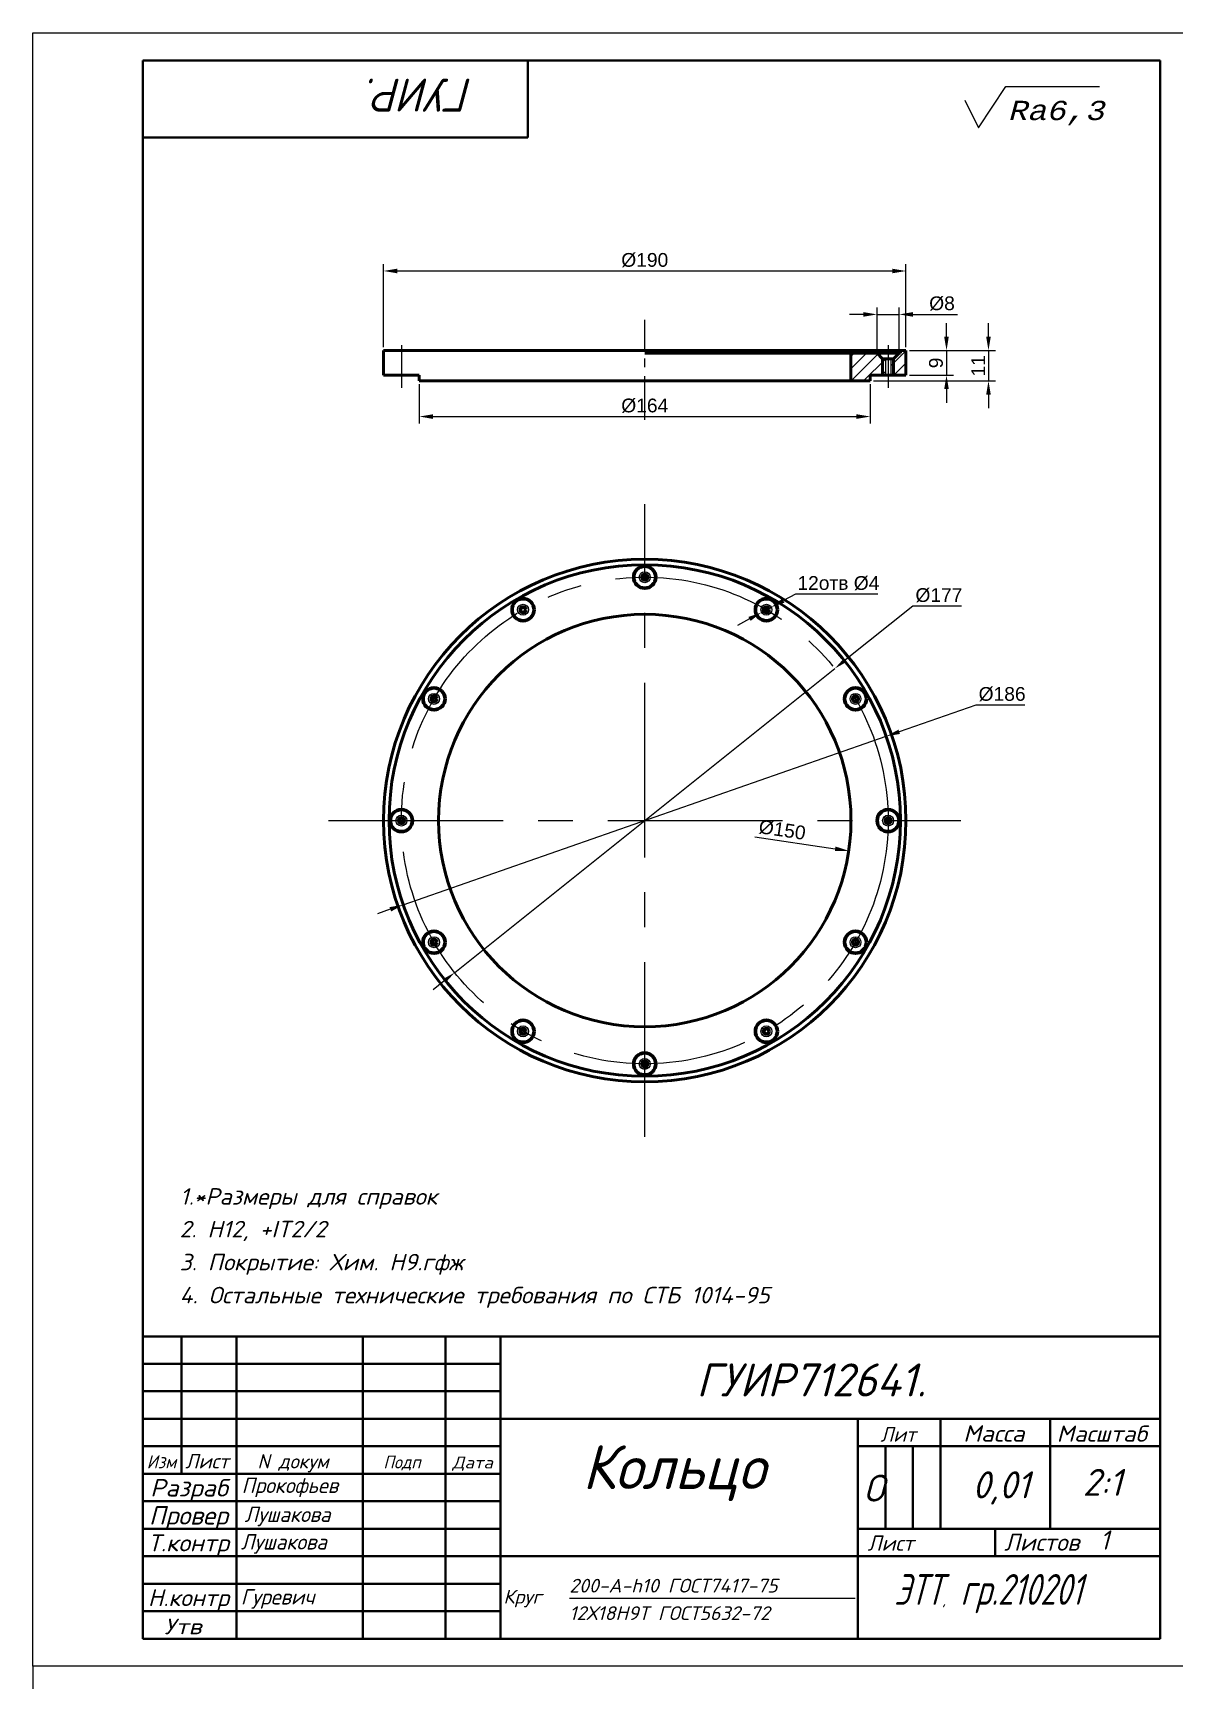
# Model space of a CAD drawing. Header units: millimetres. Extents: x 10739 to 32134, y 609 to 16625.
# Drawn here: x 28824.3 to 29031.8, y 2167.8 to 2467.3 of the extents above; entities that cross this region are included whole.
import ezdxf
from ezdxf.enums import TextEntityAlignment as Align

# ---------------------------------------------------------------- set-up
doc = ezdxf.new("R2010")
doc.units = ezdxf.units.MM
doc.linetypes.add('CENTER', pattern=[50.8, 31.75, -6.35, 6.35, -6.35])
doc.layers.add('разм', color=3, linetype='Continuous')
doc.layers.add('разьеры', color=10, linetype='Continuous', lineweight=25)
doc.layers.add('тонкая-текст-02', color=4, linetype='Continuous', lineweight=20)
doc.styles.add('6', font='cour.ttf', dxfattribs={"oblique": 15, "height": 3.5})
doc.styles.add('ADRF1', font='romans', dxfattribs={"oblique": 15})
doc.styles.add('ISOCPEUR', font='isocpeur.ttf', dxfattribs={"oblique": 15})
doc.styles.get("Standard").update_dxf_attribs({"font": 'arial.ttf'})
doc.dimstyles.new('ISO-25', dxfattribs={"dimtxt": 2.5, "dimasz": 2.5, "dimexe": 1.25, "dimexo": 0.625, "dimtad": 1, "dimtxsty": 'Standard', "dimcen": 2.5, "dimadec": 0, "dimazin": 0, "dimtfac": 1, "dimtmove": 0, "dimatfit": 3, "dimfxl": 1, "dimarcsym": 0})
doc.dimstyles.new('СВОЙ', dxfattribs={"dimtxt": 2.5, "dimasz": 2.5, "dimexe": 1.25, "dimexo": 0.625, "dimtad": 1, "dimtoh": 1, "dimtxsty": 'Standard', "dimcen": 2.5, "dimclrd": 256, "dimclre": 256, "dimadec": 0, "dimazin": 0, "dimtfac": 1, "dimtmove": 0, "dimatfit": 3, "dimfxl": 1, "dimarcsym": 0})

# ---------------------------------------------------------------- blocks, each defined once
blk = doc.blocks.new('*D383')
at = {"layer": 'Defpoints', "color": 0, "transparency": 16777216}
for p in [(28983.05, 2409.56), (28976.55, 2404.06), (28998.05, 2404.06)]:
    blk.add_point(p, dxfattribs=at)
at = {"layer": 'разьеры', "color": 0, "lineweight": -2, "transparency": 16777216}
for p, q in [((28998.05, 2412.06), (28998.05, 2414.56)), ((28983.67, 2409.56), (28999.3, 2409.56)), ((28998.05, 2409.56), (28998.05, 2404.06)), ((28977.17, 2404.06), (28999.3, 2404.06)), ((28998.05, 2401.56), (28998.05, 2399.06))]:
    blk.add_line(p, q, dxfattribs=at)
at = {"layer": 'разьеры', "color": 0, "transparency": 16777216}
for points in [[(28997.63, 2412.06), (28998.46, 2412.06), (28998.05, 2409.56)], [(28997.63, 2401.56), (28998.46, 2401.56), (28998.05, 2404.06)]]:
    blk.add_solid(points, dxfattribs=at)
at = {"layer": 'разьеры', "color": 0, "lineweight": 25, "transparency": 16777216, "insert": (28996.17, 2406.81), "char_height": 2.5, "attachment_point": 5, "rotation": 90}
blk.add_mtext('11', dxfattribs=at)
blk = doc.blocks.new('*D384')
at = {"layer": 'Defpoints', "color": 0, "transparency": 16777216}
for p in [(28983.05, 2409.56), (28983.05, 2405.06), (28990.42, 2405.06)]:
    blk.add_point(p, dxfattribs=at)
at = {"layer": 'разьеры', "color": 0, "lineweight": -2, "transparency": 16777216}
for p, q in [((28990.42, 2412.06), (28990.42, 2414.56)), ((28983.67, 2409.56), (28991.67, 2409.56)), ((28990.42, 2409.56), (28990.42, 2405.06)), ((28983.67, 2405.06), (28991.67, 2405.06)), ((28990.42, 2402.56), (28990.42, 2400.06))]:
    blk.add_line(p, q, dxfattribs=at)
at = {"layer": 'разьеры', "color": 0, "transparency": 16777216}
for points in [[(28990, 2412.06), (28990.83, 2412.06), (28990.42, 2409.56)], [(28990, 2402.56), (28990.83, 2402.56), (28990.42, 2405.06)]]:
    blk.add_solid(points, dxfattribs=at)
at = {"layer": 'разьеры', "color": 0, "lineweight": 25, "transparency": 16777216, "insert": (28988.51, 2407.31), "char_height": 2.5, "attachment_point": 5, "rotation": 90}
blk.add_mtext('9', dxfattribs=at)
blk = doc.blocks.new('*U380')
at = {"lineweight": 60}
for radius in [2, 0.5]:
    blk.add_circle((0, 0), radius, dxfattribs=at)
at = {"lineweight": 25}
blk.add_circle((0, 0), 1, dxfattribs=at)
blk = doc.blocks.new('*U382')
at = {"color": 0, "linetype": 'ByBlock', "lineweight": -2, "transparency": 16777216}
for p, rotation in [((29149.04, 2944.32), 90), ((29126.91, 2938.4), 120), ((29171.16, 2938.4), 59.99999999999999), ((29110.72, 2922.2), 149.9999999999999), ((29187.36, 2922.2), 30), ((29104.79, 2900.07), 180), ((29110.72, 2877.95), 210), ((29187.36, 2877.95), 329.9999999999999), ((29126.91, 2861.75), 239.9999999999999), ((29171.16, 2861.75), 299.9999999999998), ((29149.04, 2855.82), 269.9999999999999)]:
    blk.add_blockref('*U380', p, dxfattribs=dict(at, rotation=rotation))
blk.add_blockref('*U380', (29193.29, 2900.07), dxfattribs=at)
blk = doc.blocks.new('*D385')
at = {"layer": 'Defpoints', "color": 0, "transparency": 16777216}
for p in [(28894.55, 2404.06), (28976.55, 2404.06), (28976.55, 2397.56)]:
    blk.add_point(p, dxfattribs=at)
at = {"layer": 'разьеры', "color": 0, "lineweight": -2, "transparency": 16777216}
for p, q in [((28894.55, 2403.43), (28894.55, 2396.31)), ((28976.55, 2403.43), (28976.55, 2396.31)), ((28897.05, 2397.56), (28974.05, 2397.56))]:
    blk.add_line(p, q, dxfattribs=at)
at = {"layer": 'разьеры', "color": 0, "transparency": 16777216}
for points in [[(28897.05, 2397.98), (28897.05, 2397.14), (28894.55, 2397.56)], [(28974.05, 2397.98), (28974.05, 2397.14), (28976.55, 2397.56)]]:
    blk.add_solid(points, dxfattribs=at)
at = {"layer": 'разьеры', "color": 0, "lineweight": 25, "transparency": 16777216, "insert": (28935.55, 2399.53), "char_height": 2.5, "attachment_point": 5}
blk.add_mtext('%%C164', dxfattribs=at)
blk = doc.blocks.new('*D386')
at = {"layer": 'Defpoints', "color": 0, "transparency": 16777216}
for p in [(28898.45, 2329.6), (28972.64, 2318.6)]:
    blk.add_point(p, dxfattribs=at)
at = {"layer": 'разьеры', "color": 0, "lineweight": -2, "transparency": 16777216}
blk.add_line((28955.57, 2321.14), (28970.17, 2318.97), dxfattribs=at)
at = {"layer": 'разьеры', "color": 0, "transparency": 16777216}
blk.add_solid([(28970.23, 2319.38), (28970.11, 2318.56), (28972.64, 2318.6)], dxfattribs=at)
at = {"layer": 'разьеры', "color": 0, "lineweight": 25, "transparency": 16777216, "insert": (28960.55, 2322.39), "char_height": 2.5, "attachment_point": 5, "rotation": 351.5663}
blk.add_mtext('%%C150', dxfattribs=at)
blk = doc.blocks.new('*D387')
at = {"layer": 'Defpoints', "color": 0, "transparency": 16777216}
for p in [(28970.1, 2351.74), (28900.99, 2296.47)]:
    blk.add_point(p, dxfattribs=at)
at = {"layer": 'разьеры', "lineweight": -2, "transparency": 16777216}
for p, q in [((28984.29, 2363.09), (28972.06, 2353.3)), ((28993.16, 2363.09), (28984.29, 2363.09)), ((28900.99, 2296.47), (28970.1, 2351.74)), ((28899.04, 2294.9), (28897.09, 2293.34))]:
    blk.add_line(p, q, dxfattribs=at)
at = {"layer": 'разьеры', "transparency": 16777216}
for points in [[(28971.8, 2353.63), (28972.32, 2352.98), (28970.1, 2351.74)], [(28898.78, 2295.23), (28899.3, 2294.58), (28900.99, 2296.47)]]:
    blk.add_solid(points, dxfattribs=at)
at = {"layer": 'разьеры', "color": 0, "lineweight": 25, "transparency": 16777216, "insert": (28989.04, 2365.06), "char_height": 2.5, "attachment_point": 5}
blk.add_mtext('%%C177', dxfattribs=at)
blk = doc.blocks.new('*D388')
at = {"layer": 'Defpoints', "color": 0, "transparency": 16777216}
for p in [(28983.05, 2424.03), (28888.05, 2409.56), (28983.05, 2409.56)]:
    blk.add_point(p, dxfattribs=at)
at = {"layer": 'разьеры', "color": 0, "lineweight": -2, "transparency": 16777216}
for p, q in [((28888.05, 2410.18), (28888.05, 2425.28)), ((28890.55, 2424.03), (28980.55, 2424.03)), ((28983.05, 2410.18), (28983.05, 2425.28))]:
    blk.add_line(p, q, dxfattribs=at)
at = {"layer": 'разьеры', "color": 0, "transparency": 16777216}
for points in [[(28890.55, 2424.45), (28890.55, 2423.61), (28888.05, 2424.03)], [(28980.55, 2424.45), (28980.55, 2423.61), (28983.05, 2424.03)]]:
    blk.add_solid(points, dxfattribs=at)
at = {"layer": 'разьеры', "color": 0, "lineweight": 25, "transparency": 16777216, "insert": (28935.55, 2426), "char_height": 2.5, "attachment_point": 5}
blk.add_mtext('%%C190', dxfattribs=at)
blk = doc.blocks.new('*D389')
at = {"layer": 'Defpoints', "color": 0, "transparency": 16777216}
for p in [(28979.45, 2339.42), (28891.64, 2308.79)]:
    blk.add_point(p, dxfattribs=at)
at = {"layer": 'разьеры', "lineweight": -2, "transparency": 16777216}
for p, q in [((28995.78, 2345.11), (28981.81, 2340.24)), ((29004.65, 2345.11), (28995.78, 2345.11)), ((28891.64, 2308.79), (28979.45, 2339.42)), ((28889.28, 2307.97), (28886.92, 2307.14))]:
    blk.add_line(p, q, dxfattribs=at)
at = {"layer": 'разьеры', "transparency": 16777216}
for points in [[(28981.68, 2340.63), (28981.95, 2339.85), (28979.45, 2339.42)], [(28889.14, 2308.36), (28889.42, 2307.57), (28891.64, 2308.79)]]:
    blk.add_solid(points, dxfattribs=at)
at = {"layer": 'разьеры', "color": 0, "lineweight": 25, "transparency": 16777216, "insert": (29000.53, 2347.08), "char_height": 2.5, "attachment_point": 5}
blk.add_mtext('%%C186', dxfattribs=at)
blk = doc.blocks.new('*D390')
at = {"layer": 'Defpoints', "color": 0, "transparency": 16777216}
for p in [(28981.8, 2416.13), (28977.8, 2409.06), (28981.8, 2409.06)]:
    blk.add_point(p, dxfattribs=at)
at = {"layer": 'разьеры', "color": 0, "lineweight": -2, "transparency": 16777216}
for p, q in [((28977.8, 2409.68), (28977.8, 2417.38)), ((28981.8, 2409.68), (28981.8, 2417.38)), ((28975.3, 2416.13), (28972.8, 2416.13)), ((28977.8, 2416.13), (28981.8, 2416.13)), ((28984.3, 2416.13), (28992.41, 2416.13))]:
    blk.add_line(p, q, dxfattribs=at)
at = {"layer": 'разьеры', "color": 0, "transparency": 16777216}
for points in [[(28975.3, 2416.55), (28975.3, 2415.72), (28977.8, 2416.13)], [(28984.3, 2416.55), (28984.3, 2415.72), (28981.8, 2416.13)]]:
    blk.add_solid(points, dxfattribs=at)
at = {"layer": 'разьеры', "color": 0, "lineweight": 25, "transparency": 16777216, "insert": (28989.6, 2418.11), "char_height": 2.5, "attachment_point": 5}
blk.add_mtext('%%C8', dxfattribs=at)
blk = doc.blocks.new('*D391')
at = {"layer": 'Defpoints', "color": 0, "transparency": 16777216}
for p in [(28956.79, 2361.95), (28958.55, 2362.9)]:
    blk.add_point(p, dxfattribs=at)
at = {"layer": 'разьеры', "lineweight": -2, "transparency": 16777216}
for p, q in [((28962.95, 2365.28), (28960.75, 2364.09)), ((28977.94, 2365.28), (28962.95, 2365.28)), ((28954.59, 2360.76), (28952.39, 2359.57)), ((28956.79, 2361.95), (28958.55, 2362.9))]:
    blk.add_line(p, q, dxfattribs=at)
at = {"layer": 'разьеры', "transparency": 16777216}
for points in [[(28960.55, 2364.46), (28960.95, 2363.72), (28958.55, 2362.9)], [(28954.4, 2361.13), (28954.79, 2360.4), (28956.79, 2361.95)]]:
    blk.add_solid(points, dxfattribs=at)
at = {"layer": 'разьеры', "color": 0, "lineweight": 25, "transparency": 16777216, "insert": (28970.76, 2367.25), "char_height": 2.5, "attachment_point": 5}
blk.add_mtext('12отв %%C4', dxfattribs=at)

msp = doc.modelspace()

# ---------------------------------------------------------------- hatches: boundary and pattern name
at = {"lineweight": 25}
h = msp.add_hatch(dxfattribs=at)
h.set_pattern_fill('ANSI31', color=256, scale=0.5)
h.set_pattern_definition([(45, (14307.4163, 910.1611), (-1.12253202, 1.12253202), [])])
h.paths.add_polyline_path([(28978.79753, 2408.05846), (28977.79753, 2409.05846), (28973.54753, 2409.05846), (28973.04753, 2409.05846), (28973.04753, 2408.55846), (28973.04753, 2404.05846), (28976.54753, 2404.05846), (28976.54753, 2405.05846), (28978.79753, 2405.05846)])
h.paths.add_polyline_path([(28979.29753, 2408.05846), (28978.79753, 2408.05846), (28978.79753, 2405.05846), (28979.29753, 2405.05846)])
h.paths.add_polyline_path([(28980.79753, 2408.05846), (28980.29753, 2408.05846), (28980.29753, 2405.05846), (28980.79753, 2405.05846)])
h.paths.add_polyline_path([(28983.04753, 2408.55846), (28983.04753, 2409.55846), (28982.04753, 2409.55846), (28982.04753, 2409.05846), (28981.79753, 2409.05846), (28980.79753, 2408.05846), (28980.79753, 2405.05846), (28983.04753, 2405.05846)])

# ---------------------------------------------------------------- linework, layer by layer
at = {"color": 0, "lineweight": 40}
for p, q in [((28844.29592, 2175.31534), (28844.29592, 2462.31534)), ((28844.29592, 2462.31534), (29029.29592, 2462.31534)), ((28914.29592, 2448.31534), (28914.29592, 2462.31534)), ((29029.29592, 2462.31534), (29029.29592, 2175.31534)), ((28844.29592, 2448.31534), (28914.29592, 2448.31534)), ((28844.29592, 2230.31534), (29029.29592, 2230.31534)), ((28851.29592, 2205.31534), (28851.29592, 2230.31534)), ((28861.29592, 2230.31534), (28861.29592, 2175.31534)), ((28884.29592, 2175.31534), (28884.29592, 2230.31534)), ((28899.29592, 2230.31534), (28899.29592, 2175.31534)), ((28909.29592, 2175.31534), (28909.29592, 2230.31534)), ((28844.29592, 2225.31534), (28909.29592, 2225.31534)), ((28844.29592, 2220.31534), (28909.29592, 2220.31534)), ((28844.29592, 2215.31534), (28909.29592, 2215.31534)), ((28909.29592, 2215.31534), (29029.29592, 2215.31534)), ((28974.29592, 2215.31534), (28974.29592, 2175.31534)), ((28989.29592, 2215.31534), (28989.29592, 2195.31534)), ((29009.29592, 2215.31534), (29009.29592, 2195.31534)), ((28844.29592, 2210.31534), (28909.29592, 2210.31534)), ((28974.29592, 2210.31534), (29029.29592, 2210.31534)), ((28979.29592, 2210.31534), (28979.29592, 2195.31534)), ((28984.29592, 2210.31534), (28984.29592, 2195.31534)), ((28844.29592, 2205.31534), (28909.29592, 2205.31534)), ((28844.29592, 2200.31534), (28909.29592, 2200.31534)), ((28844.29592, 2195.31534), (28909.29592, 2195.31534)), ((28974.29592, 2195.31534), (29029.29592, 2195.31534)), ((28999.29592, 2195.31534), (28999.29592, 2190.31534)), ((28844.29592, 2190.31534), (28909.29592, 2190.31534)), ((28909.29592, 2190.31534), (29029.29592, 2190.31534)), ((28844.29592, 2185.31534), (28909.29592, 2185.31534)), ((28844.29592, 2180.31534), (28909.29592, 2180.31534)), ((29029.29592, 2175.31534), (28844.29592, 2175.31534))]:
    msp.add_line(p, q, dxfattribs=at)
at = {"linetype": 'CENTER', "ltscale": 0.25}
msp.add_line((28935.54753, 2396.99021), (28935.54753, 2415.17229), dxfattribs=at)
at = {"lineweight": 50}
for p, q in [((28888.04753, 2409.55846), (28889.04753, 2409.55846)), ((28888.04753, 2409.55846), (28888.04753, 2408.55846)), ((28888.04753, 2409.55846), (28888.04753, 2409.05846)), ((28888.04753, 2408.55846), (28888.04753, 2405.05846)), ((28889.04753, 2409.55846), (28935.54753, 2409.55846)), ((28982.04753, 2409.55846), (28935.54753, 2409.55846)), ((28973.04753, 2409.05846), (28935.54753, 2409.05846)), ((28973.54753, 2409.05846), (28973.04753, 2409.05846)), ((28973.04753, 2408.55846), (28973.04753, 2409.05846)), ((28973.04753, 2408.55846), (28973.04753, 2404.05846)), ((28973.54753, 2409.05846), (28982.04753, 2409.05846)), ((28977.79753, 2409.05846), (28978.79753, 2408.05846)), ((28978.79753, 2408.05846), (28980.79753, 2408.05846)), ((28978.79753, 2408.05846), (28978.79753, 2405.05846)), ((28980.79753, 2408.05846), (28981.79753, 2409.05846)), ((28980.79753, 2408.05846), (28980.79753, 2405.05846)), ((28983.04753, 2409.55846), (28982.04753, 2409.55846)), ((28982.04753, 2409.05846), (28982.04753, 2409.55846)), ((28983.04753, 2409.55846), (28983.04753, 2408.55846)), ((28983.04753, 2409.55846), (28983.04753, 2409.05846)), ((28983.04753, 2408.55846), (28983.04753, 2405.05846)), ((28888.04753, 2405.05846), (28894.54753, 2405.05846)), ((28894.54753, 2405.05846), (28894.54753, 2404.05846)), ((28983.04753, 2405.05846), (28976.54753, 2405.05846)), ((28976.54753, 2405.05846), (28976.54753, 2404.05846)), ((28898.04753, 2404.05846), (28894.54753, 2404.05846)), ((28898.04753, 2404.05846), (28935.54753, 2404.05846)), ((28973.04753, 2404.05846), (28935.54753, 2404.05846)), ((28973.04753, 2404.05846), (28976.54753, 2404.05846))]:
    msp.add_line(p, q, dxfattribs=at)
at = {"linetype": 'CENTER'}
for p, q in [((28891.29753, 2410.55846), (28891.29753, 2402.80846)), ((28979.79753, 2410.55846), (28979.79753, 2402.80846))]:
    msp.add_line(p, q, dxfattribs=at)
at = {"color": 7}
for p, q in [((28979.29753, 2408.05846), (28979.29753, 2405.05846)), ((28980.29753, 2408.05846), (28980.29753, 2405.05846))]:
    msp.add_line(p, q, dxfattribs=at)
at = {"linetype": 'CENTER', "lineweight": 25}
for p, q in [((28935.54753, 2266.60382), (28935.54753, 2381.60382)), ((28878.04753, 2324.10382), (28993.04753, 2324.10382))]:
    msp.add_line(p, q, dxfattribs=at)
at = {"lineweight": 50}
for radius in [47.5, 46.5, 37.5]:
    msp.add_circle((28935.54753, 2324.10382), radius, dxfattribs=at)
at = {"linetype": 'CENTER', "lineweight": 25}
msp.add_circle((28935.54753, 2324.10382), 44.25, dxfattribs=at)
at = {"layer": 'разм', "color": 7}
msp.add_line((28921.83684, 2182.72596), (28973.83684, 2182.72596), dxfattribs=at)
at = {"layer": 'разьеры', "color": 0}
for p, q in [((28824.29592, 2170.31534), (28824.29592, 2467.31534)), ((28824.29592, 2467.31534), (29034.29592, 2467.31534)), ((29034.29592, 2170.31534), (28824.29592, 2170.31534)), ((28824.29592, 2170.31534), (28824.29592, 1873.31534))]:
    msp.add_line(p, q, dxfattribs=at)
at = {"layer": 'тонкая-текст-02', "color": 7, "lineweight": 20}
for p, q in [((28996.23064, 2450.07816), (29001.23064, 2457.57816)), ((29001.23064, 2457.57816), (29018.23064, 2457.57816)), ((28993.73064, 2455.07816), (28996.23064, 2450.07816))]:
    msp.add_line(p, q, dxfattribs=at)

# ---------------------------------------------------------------- block references
at = {"lineweight": 25}
msp.add_blockref('*U382', (-213.49055, -575.9701), dxfattribs=at)

# ---------------------------------------------------------------- texts
at = {"color": 0, "lineweight": 40, "style": 'ISOCPEUR', "oblique": 15}
for s, height, p, p2 in [('Лит', 2.688645, (28978.3969, 2211.15581), (28984.84965, 2211.15581)), ('Масса', 3.01234, (28993.45331, 2211.15581), (29004.59897, 2211.15581)), ('Масштаб', 2.933068, (29010.45172, 2211.15581), (29026.8769, 2211.15581)), ('Изм', 2.38948, (28844.98183, 2206.31716), (28850.35816, 2206.31716)), ('Лист', 2.654978, (28851.97407, 2206.29627), (28859.939, 2206.29627)), ('N докум', 2.588603, (28865.11621, 2206.29627), (28878.05922, 2206.29627)), ('Подп', 2.33455, (28888.01539, 2206.29627), (28894.78558, 2206.29627)), ('Дата', 2.166931, (28900.56016, 2206.29627), (28907.92773, 2206.29627)), ('Разраб', 3.177024, (28845.60212, 2201.19087), (28859.73988, 2201.19087)), ('Провер', 3.334158, (28845.403, 2196.08546), (28859.73988, 2196.08546)), ('Т.контр', 3.069818, (28845.20387, 2191.22318), (28859.939, 2191.22318)), ('Лист', 2.802709, (28976.05045, 2191.33265), (28984.45857, 2191.33265)), ('Листов', 3.110829, (29000.88375, 2191.33265), (29014.5714, 2191.33265)), ('Н.контр', 3.069818, (28845.20387, 2181.25549), (28859.939, 2181.25549)), ('Утв', 2.820914, (28848.19072, 2176.15008), (28854.96092, 2176.15008))]:
    msp.add_text(s, height=height, dxfattribs=at).set_placement(p, p2, align=Align.ALIGNED)
at = {"color": 0, "lineweight": 40, "insert": (28904.38407, 2453.00522), "char_height": 3, "attachment_point": 1, "rotation": 180, "style": 'ISOCPEUR'}
msp.add_mtext('{\\H2x;\\W0.965;ГУИР.}', dxfattribs=at)
at = {"color": 0, "lineweight": 40, "attachment_point": 1, "style": 'ISOCPEUR'}
for s, insert, char_height, width in [('{\\H2x;\\W0.965;ГУИР712641.}', (28944.93867, 2225.38757), 3, 20.1356952), ('{\\H2x;\\W0.965;Кольцо}', (28924.18238, 2210.54155), 4, 33.0109445), ('{\\H1.4x;\\W0.965;Прокофьев}', (28862.2487, 2204.62575), 2, 19.0739928), ('{\\H1.4x;\\Q15;\\W0.965;O}', (28975.15722, 2205.17038), 3.5, 8.8811705), ('{\\H1.4x;\\Q15;\\W0.965;0,01}', (28995.12189, 2205.76587), 3.5, 8.8811705)]:
    msp.add_mtext(s, dxfattribs=dict(at, insert=insert, char_height=char_height, width=width))
for s, insert, char_height in [('{\\H1.4x;\\Q15;\\W0.965;2:1}', (29015.1997, 2206.2141), 3.5), ('{\\H1.4x;\\W0.965;Лушакова }', (28862.76042, 2199.35142), 2), ('{\\H1.4x;\\W0.965;Лушакова }', (28862.09468, 2194.35142), 2), ('{\\H1.4x;\\Q15;\\W0.965;1}', (29018.30608, 2195.0267), 2.5), ('{\\H2.8x;\\W0.734;ЭТТ\\H0.35714x;\\W1;\\C7;,\\H2.8x;\\W0.734;\\C0; гр.210201}', (28980.89729, 2187.09535), 2), ('{\\H1.4x;\\W0.965;Гуревич }', (28862.09468, 2184.35142), 2)]:
    msp.add_mtext(s, dxfattribs=dict(at, insert=insert, char_height=char_height))
at = {"layer": 'разм', "color": 7, "style": 'ADRF1', "oblique": 15}
for s, height, p in [('1.*Размеры для справок', 3, (28851.03686, 2254.25543)), ('2. Н12, +IT2/2', 3, (28850.96993, 2248.31534)), ('3. Покрытие: Хим. Н9.гфж', 3, (28850.96993, 2242.31534)), ('4. Остальные технические требования по СТБ 1014-95', 3, (28850.96993, 2236.31534)), ('Круг', 2.5, (28909.83684, 2181.72596)), ('200-А-h10 ГОСТ7417-75', 2.5, (28921.83684, 2183.72596)), ('12Х18Н9Т ГОСТ5632-72', 2.5, (28921.83684, 2178.72596))]:
    msp.add_text(s, height=height, dxfattribs=at).set_placement(p)
at = {"layer": 'тонкая-текст-02', "color": 7, "lineweight": 40, "insert": (29001.53829, 2454.97064), "char_height": 3.5, "width": 27, "attachment_point": 1, "style": '6'}
msp.add_mtext('Ra6,3', dxfattribs=at)

# ---------------------------------------------------------------- dimensions: what is measured, and where the dimension line sits
at = {"layer": 'разьеры', "lineweight": 25}
for base, p1, p2, text, picture, middle in [((28983.04753, 2424.02915), (28888.04753, 2409.55846), (28983.04753, 2409.55846), '%%C190', '*D388', (28935.54753, 2426.0005)), ((28981.79753, 2416.13409), (28977.79753, 2409.05846), (28981.79753, 2409.05846), '%%C8', '*D390', (28989.60449, 2418.10544)), ((28976.54753, 2397.55867), (28894.54753, 2404.05846), (28976.54753, 2404.05846), '%%C164', '*D385', (28935.54753, 2399.53002))]:
    dim = msp.add_linear_dim(base=base, p1=p1, p2=p2, text=text, dimstyle='ISO-25', dxfattribs=at)
    dim.commit()
    dim.dimension.update_dxf_attribs({"geometry": picture, "text_midpoint": middle})
for base, p2, text, picture, middle in [((28998.04753, 2404.05846), (28976.54753, 2404.05846), '11', '*D383', (28996.16741, 2406.80846)), ((28990.41596, 2405.05846), (28983.04753, 2405.05846), '9', '*D384', (28988.51453, 2407.30846))]:
    dim = msp.add_linear_dim(base=base, p1=(28983.04753, 2409.55846), p2=p2, angle=90, text=text, dimstyle='ISO-25', dxfattribs=at)
    dim.commit()
    dim.dimension.update_dxf_attribs({"geometry": picture, "text_midpoint": middle})
dim = msp.add_diameter_dim_2p(p1=(28956.79273, 2361.9501), p2=(28958.55233, 2362.9008), text='12отв %%C4', dimstyle='СВОЙ', dxfattribs=at)
dim.commit()
dim.dimension.update_dxf_attribs({"geometry": '*D391', "text_midpoint": (28970.75742, 2367.24889)})
for p1, p2, text, dimstyle, picture, middle in [((28900.99079, 2296.46519), (28970.10427, 2351.74246), '%%C177', 'СВОЙ', '*D387', (28989.03914, 2363.09017)), ((28891.64148, 2308.79013), (28979.45358, 2339.41752), '%%C186', 'СВОЙ', '*D389', (29000.53061, 2345.11354)), ((28898.45304, 2329.60373), (28972.64202, 2318.60392), '%%C150', 'ISO-25', '*D386', (28960.25914, 2320.4399))]:
    dim = msp.add_diameter_dim_2p(p1=p1, p2=p2, text=text, dimstyle=dimstyle, dxfattribs=at)
    dim.commit()
    dim.dimension.update_dxf_attribs({"geometry": picture, "text_midpoint": middle, "dimtype": 163})

doc.saveas('drawing.dxf')
